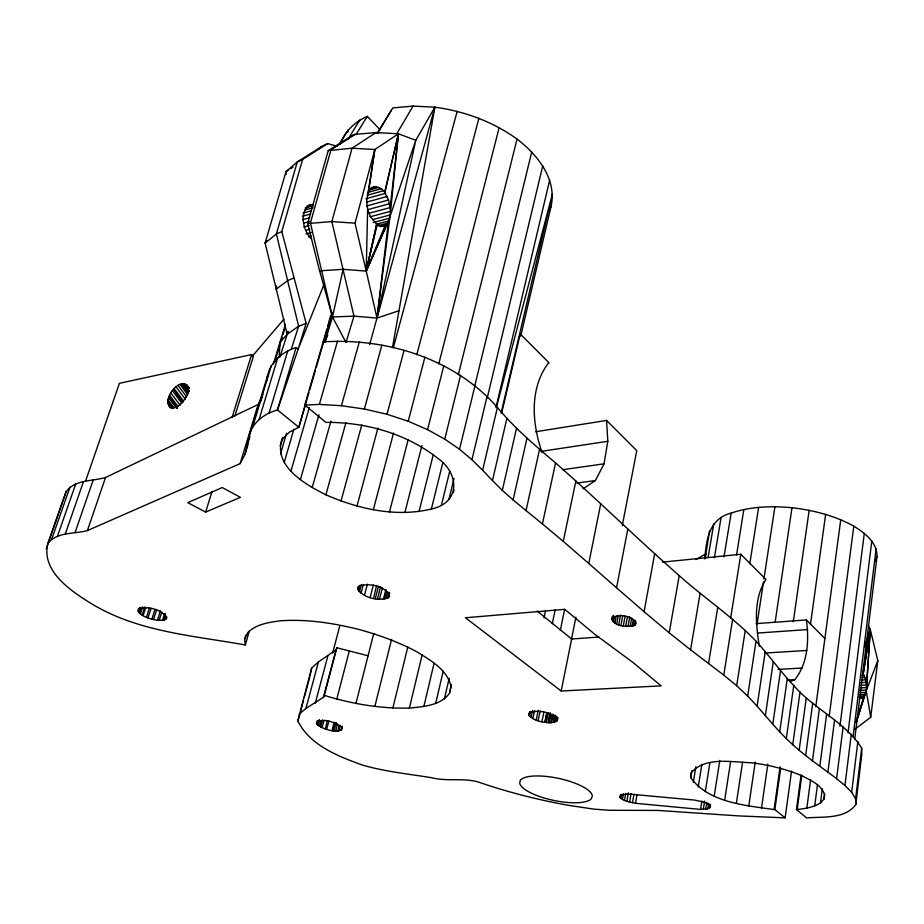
<?xml version="1.0" encoding="UTF-8"?>
<svg xmlns="http://www.w3.org/2000/svg" width="924" height="924" viewBox="0 0 924 924"><rect width="100%" height="100%" fill="white"/><g stroke="black" fill="none" stroke-linecap="round" stroke-linejoin="round"><path stroke-width="1.39" d="M520.732 336.07L550.935 206.872C557.449 179.441 537.514 154.724 517.036 139.062C492.885 121.645 464.298 111.146 434.869 107.196L415.788 140.286L398.44 133.807L374.832 149.515L366.632 201.548L367.637 209.274L366.227 271.09L376.992 318.064L369.623 344.675M790.055 681.554L794.825 679.66C808.05 663.074 809.147 640.182 806.363 619.946L756.109 623.619M279.152 357.172L279.984 342.33L287.202 334.28L298.602 326.264L306.144 323.377L281.797 231.554L302.645 159.378L327.662 143.578L337.295 146.362M324.994 341.741L332.467 316.978L353.973 316.135L376.992 318.064L390.182 214.957L398.44 133.807L376.033 132.559L355.209 134.35L353.153 134.881L328.228 150.624L307.657 223.55L319.6 270.836L332.467 316.978L346.026 342.469L353.973 316.135L331.843 221.575L352.056 148.198L376.033 132.559L378.551 133.495M866.504 686.844L870.281 629.487L868.317 625.733M293.601 278.112L287.641 280.584L276.288 289.131L276.484 286.278L276.288 289.131L287.202 334.28L279.868 357.172M854.746 729.383L870.72 717.243L877.8 660.683L870.281 629.487L866.342 690.066L856.213 722.279M167.822 402.009C167.325 393.381 181.196 376.576 188.069 387.387C191.187 396.442 171.679 418.041 167.822 402.009L172.141 407.738M288.334 170.166L286.001 171.656L285.724 174.497L286.001 171.656L297.274 161.989L321.783 146.431L327.662 143.578M368.433 213.421L390.194 207.565L388.519 200L384.684 192.411L398.44 133.807L390.194 207.565L390.402 211.353L370.05 216.805M801.073 775.213L796.453 809.539L806.664 817.925C823.03 816.493 844.836 819.38 855.774 804.619L855.612 798.81L861.688 748.163C845.148 721.679 813.871 709.112 793.751 685.516C780.318 671.471 769.207 655.428 756.005 641.175C732.674 616.793 704.284 598.082 679.221 575.617C637.26 538.877 597.493 499.699 555.555 462.936C535.111 445.587 514.587 428.17 497.401 407.472C454.677 358.627 386.636 337.71 323.169 341.903L304.781 405.024L325.906 422.383C365.604 422.106 406.375 433.552 437.826 458.304C459.482 473.515 460.637 502.875 431.369 509.009C395.992 517.556 358.627 509.055 325.895 494.802C305.116 484.407 271.864 465.465 282.548 437.479M855.774 804.619L861.803 754.331L861.688 748.163M854.758 738.934L877.015 556.387C877.211 542.273 864.61 532.894 853.799 526.149C834.799 515.65 813.455 510.244 791.995 507.703C771.632 505.89 750.669 506.41 731.161 513.097C709.286 518.653 706.259 539.362 704.816 558.951M855.612 798.81L851.685 792.342L857.865 741.36M851.685 792.342L844.952 785.516L851.27 734.234M853.06 736.844L876.091 548.775M848.024 732.975L871.806 540.99M839.951 726.218L864.298 533.344M844.952 785.516L836.601 778.678L843.081 727.119M796.453 809.539C804.735 808.708 813.282 807.461 820.477 802.956L822.314 788.692M820.477 802.956L823.85 799.295L824.578 793.577M836.601 778.678L827.892 772.175L834.522 720.374M709.609 530.595L705.22 558.004M814.702 805.947L817.497 784.522M827.892 772.175L819.831 766.262L826.599 714.24M829.14 716.828L853.799 526.149M806.837 808.154L810.614 779.579M815.776 706.768L840.748 519.715M819.831 766.262L812.485 760.81L819.392 708.592M797.181 809.505L801.801 775.178M812.485 760.81L805.659 755.578L812.704 703.152M805.659 755.578L799.156 750.288L806.317 697.666M705.74 555.197L705.936 553.765L696.061 559.563M799.156 750.288L792.757 744.698L800.045 691.857M810.487 624.451L825.64 514.356M368.087 655.763L336.867 647.77L336.047 649.826L318.422 661.942L311.619 668.133L297.886 720.974C309.875 745.495 338.403 756.375 362.612 765.13C385.135 771.609 408.5 774 431.589 777.696C447.886 782.027 465.465 777.061 481.161 782.998A207.946 68.884 11.7 0 0 568.63 805.358L593.993 809.147L609.482 810.279L657.923 810.429L738.68 815.904L785.123 817.856L791.556 771.066M823.85 799.295L824.693 795.067C821.794 784.984 810.972 780.514 802.471 776.044C786.474 769.149 769.403 765.13 752.182 762.797C732.824 762.346 704.446 755.994 690.713 773.411L690.771 777.708C708.777 802.783 745.818 805.428 774.081 809.563L780.099 766.735M785.123 817.856L774.866 809.586L780.676 768.179M792.757 744.698L786.324 738.611L793.751 685.516M793.3 621.702L809.158 510.291M786.324 738.611L779.717 731.866L787.294 678.482M779.717 731.866L772.799 724.254L780.526 670.535M761.48 808.292L767.821 764.16M367.509 194.583L368.618 191.73L374.832 149.515L352.056 148.198L328.228 150.624M775.213 621.702L791.995 507.703M748.752 806.19L755.231 762.15M772.799 724.254L765.372 715.638L773.284 661.538M765.372 715.638L757.126 706.167L765.222 651.663M736.359 803.372L742.549 762.208M756.999 624.543L763.467 581.947M763.905 579.105L774.913 506.699M757.126 706.167L747.678 696.107L756.005 641.175M724.728 799.907L730.607 761.572M747.678 696.107L736.682 685.724L745.252 630.376M707.692 808.858L710.452 806.848C707.414 801.639 699.838 801.478 694.525 800.069L628.77 794.028L621.956 794.64L619.611 796.673C622.949 801.639 630.156 801.94 635.516 803.303L700.542 809.412L707.692 808.858L708.569 803.279M709.182 808.327L709.84 804.134M710.117 807.645L710.556 804.85M749.791 563.836L758.639 507.311M714.252 795.922L719.796 760.394M730.618 618.283L740.817 554.261L662.416 562.127M700.542 809.412L701.87 801.085M705.312 791.556L709.84 763.062M736.682 685.724L723.769 675.121L732.616 619.38M703.268 809.401L704.596 801.05M705.693 809.216L706.791 802.251M698.244 786.959L701.894 764.229M736.555 554.977L743.866 509.482M860.856 685.238L866.469 684.973L865.719 679.833L863.224 673.712L870.281 629.487L866.319 641.522M693.335 782.281L695.864 766.701M723.989 556.895L731.161 513.097M723.769 675.121L708.569 663.513L717.729 607.368M690.771 777.708L691.926 770.593M863.224 673.712L870.281 629.487L866.308 641.822M583.056 488.854L595.414 480.538L604.053 463.825L607.819 441.291L606.56 420.432L535.608 431.762M714.391 557.738L721.009 517.971M865.211 646.003L870.281 629.487L863.004 673.457M708.569 663.513L690.586 649.815L700.126 593.208M708.061 557.738L713.755 523.896M392.481 347.539L434.869 107.196L413.074 106.075L392.769 107.946L377.073 133.506M635.516 803.303L637.006 794.859M690.586 649.815L669.207 632.824L679.221 575.617M629.556 802.067L631.057 793.635M632.478 802.748L633.968 794.305M622.476 799.456L623.481 793.832M624.462 800.392L625.721 793.358M626.853 801.281L628.355 792.838M619.992 797.562L620.501 794.744M620.963 798.498L621.725 794.27M669.207 632.824L644.086 611.688L654.677 553.73M612.369 616.158C610.475 626.264 626.68 627.442 633.691 625.744L634.719 620.177M633.691 625.744L634.95 625.121L635.724 620.94M552.737 714.321L551.178 722.741C543.439 722.66 534.638 721.286 529.106 715.488L528.863 713.963L529.775 712.681C538.738 709.586 550.427 712.069 557.218 718.653L557.403 720.177L556.421 721.436L551.178 722.741L552.899 714.344M627.974 626.507L629.787 616.793M630.133 626.449L631.681 618.121M632.062 626.195L633.356 619.242M550.196 713.039L548.371 722.753L550.334 713.051M620.94 625.479L622.764 615.777M623.284 626.01L625.109 616.308M625.652 626.356L627.477 616.654M614.922 623.019L616.25 616.089M616.678 623.954L618.248 615.638M618.71 624.786L620.535 615.084M316.528 723.434C321.702 716.758 335.62 722.533 341.695 727.304C342.215 735.631 319.23 728.562 316.528 723.434L317.255 720.662M299.191 714.148L305.925 708.431L323.469 697.297L324.266 695.368C351.755 703.88 380.549 708.847 409.39 708.061C423.458 706.641 440.621 705.74 449.572 693.104L450.924 686.07C447.008 669.299 430.353 660.244 416.839 651.79C398.671 642.122 379.279 635.065 359.459 629.602C333.622 623.099 306.93 618.93 280.238 620.812C268.792 622.36 256.398 624.127 247.771 632.57L244.652 639.2L245.322 644.964C193.682 635.666 139.351 632.062 93.07 604.666C72.442 592.03 40.668 571.794 47.921 543.393L66.112 491.672C75.04 479.394 92.435 481.427 105.532 477.489L258.189 404.458L261.966 397.054M644.086 611.688L616.562 587.814L627.823 529.013M611.942 619.923L612.473 617.151M612.508 620.963L613.571 615.407M613.524 622.002L614.576 616.458M622.256 525.698L636.763 450.681L606.56 420.432M546.789 712.693L544.894 722.395L547.02 712.623M310.198 675.398L311.619 668.133M554.931 715.453L553.43 722.441L554.804 715.395M616.562 587.814L588.761 563.478L600.716 503.823M47.921 543.393C57.172 531.612 74.359 534.211 87.399 530.572L240.136 463.617L245.045 454.308L249.33 435.585L267.845 374.855C271.009 361.088 283.114 351.547 296.13 347.539L298.106 349.226L277.477 409.979C264.795 413.49 252.402 422.129 249.33 435.585M571.448 639.373L575.918 617.128M561.18 691.013L465.442 617.763L564.703 609.332L595.033 634.453L632.801 662.312L661.145 685.874L561.18 691.013L571.644 639.015L537.098 611.018M554.25 722.302L555.671 715.326M560.337 630.295L564.633 609.332M531.081 717.567L532.536 710.533M552.275 623.758L555.174 609.794M532.836 718.664L534.557 710.36M536.209 720.166L538.23 710.348M553.43 722.441L554.862 715.488M266.401 381.82L267.845 374.855M588.761 563.478L563.27 541.383L575.871 480.977M541.868 721.84L543.901 712.161M554.747 722.025L555.925 716.423M544.051 617.913L545.507 610.926M529.106 715.488L529.614 711.642M546.419 722.58L548.463 712.878M357.715 589.235L357.923 587.387L359.436 585.908C369.415 582.986 385.527 585.689 389.57 596.084L388.369 597.666C378.366 601.397 363.906 598.198 357.715 589.235L358.443 586.451M549.364 722.73L551.154 714.31M563.27 541.383L542.423 523.908L555.555 462.936M529.579 715.961L530.48 711.734M542.423 523.908L526.045 510.579L539.593 449.168M388.068 221.714L366.227 271.09L343.104 269.323L332.467 316.978L310.418 222.938L330.954 149.931L355.209 134.35M367.637 209.274L370.362 216.551L376.692 224.209L366.227 271.09L355.035 223.181L374.832 149.515M526.045 510.579L513.086 499.942L526.98 438.195M538.057 720.697L540.24 710.995M513.086 499.942L502.321 490.39L516.504 428.332M384.858 192.631L398.44 133.807M502.321 490.39L492.48 480.538L506.953 418.133M444.386 698.971L449.168 678.343M449.572 693.104L451.501 684.788M435.666 703.487L443.197 671.24M376.692 224.209L366.227 271.09L388.473 221.067L415.788 140.286L376.992 318.064L398.972 310.73M492.48 480.538L482.628 470.235L497.401 407.472M501.12 413.005L552.425 193.844L496.581 406.652M501.732 412.889L520.212 333.945L519.6 334.072M423.85 706.548L434.037 663.42M495.969 407.611L549.699 179.984M482.628 470.235L471.933 459.725L487.017 396.604M377.165 224.463L366.227 271.09L385.331 224.982L387.064 223.342L377.535 225.849M373.492 598.382L376.507 585.839M409.39 708.061L422.141 654.954M487.26 397.851L542.746 165.835M453.349 492.642L454.031 489.836M332.051 730.549L334.072 722.233M474.566 386.706L531.739 151.998M471.933 459.725L459.528 449.26L474.959 385.816M448.914 499.399L454.019 478.413M441.476 504.92L449.688 471.39M392.862 708.027L407.819 646.892M431.369 509.009L442.758 462.947M387.745 598.001L389.131 592.434M374.844 706.456L391.591 639.281M458.316 374.763L517.036 139.062M459.528 449.26L444.744 439.119L460.556 375.421M337.895 730.919L339.281 725.386M377.431 599.099L380.561 586.59M419.022 511.573L433.356 454.354M320.651 726.969L322.418 720.027M341.129 730.249L342.192 726.091M355.936 703.441L373.746 633.518M404.885 512.543L421.933 445.53M383.425 599.237L385.897 589.5M444.744 439.119L427.569 429.66L443.786 365.777M388.369 597.666L389.431 593.474M325.271 728.921L327.396 720.616M438.761 363.941L499.156 127.627M385.966 598.775L387.745 591.799M388.577 597.193L389.628 593.081M358.535 590.748L359.933 585.296M370.131 597.528L373.354 585.042M317.244 724.474L318.33 720.293M427.569 429.66L408.246 421.252L424.878 357.265M336.786 699.087L349.168 651.466M364.472 595.299L367.359 584.199M389.489 511.919L408.212 439.57M333.09 730.745L335.227 722.452M341.545 729.902L342.273 727.119M361.03 593.277L363.201 584.938M335.724 730.965L337.537 724.046M338.692 730.872L340.136 725.328M375.213 598.775L378.482 586.29M373.331 509.713L393.543 433.01M416.782 354.781L478.909 118.226M319.358 726.252L320.813 720.72M384.315 599.041L386.521 590.679M332.652 652.933L339.882 625.548M323.469 697.297L336.047 649.826M324.266 695.368L336.867 647.77M317.59 724.878L318.688 720.732M358.928 591.337L360.395 585.781M408.246 421.252L387.017 414.264L404.088 350.277M315.292 703.129L327.812 656.156M356.999 506.052L377.916 428.043M305.925 708.431L318.422 661.942M393.335 347.713L457.161 111.319M297.886 720.974L299.757 714.067M300.496 711.307L303.488 700.265M304.227 697.493L309.829 676.784M359.39 591.73L361.261 584.834M317.983 725.155L319.485 719.657M334.026 730.803L336.278 722.522M434.869 107.196L376.992 318.064L388.473 221.067L376.264 224.289M304.781 405.024L319.358 404.423L341.406 405.717L364.379 409.032L381.855 345.149M341.014 501.016L361.827 424.786M379.406 599.179L382.444 588.068M322.06 727.615L323.966 720.743M326.634 729.313L328.921 721.067M325.895 494.802L345.934 422.649M341.06 141.037L340.286 143.809C344.664 131.381 355.313 121.541 367.302 116.366L380.191 129.822M341.406 405.717L359.274 342.042M312.197 487.583L330.942 421.159M305.555 403.719L298.856 427.234L289.362 432.143L283.067 438.426L280.099 445.784M322.903 342.873L326.842 329.048M327.639 326.288L330.792 315.223M865.268 647.089L870.281 629.487M319.358 404.423L337.56 341.048M300.392 479.614L318.965 414.668M244.652 639.2L245.842 635.065M245.322 644.964L249.261 631.265M308.916 392.642L298.856 427.234L277.477 409.979L296.13 347.539M309.713 389.882L315.35 370.512M316.158 367.74L332.247 312.416M290.933 471.136L309.321 407.611M286.001 171.656L265.107 243.07L276.288 289.131M284.199 462.462L293.878 429.313M280.526 453.903L286.613 433.171M347.609 132.444L348.44 129.672L339.558 144.052M269.115 412.947L287.826 350.785M273.423 363.917L285.412 324.405M274.624 362.15L278.39 349.722M279.221 346.962L282.155 337.306M282.998 334.534L285.089 327.639M259.124 419.311L277.835 357.611M240.136 463.617L258.189 404.458M252.633 426.957L271.286 365.742M247.47 444.837L249.977 436.625M260.811 401.028L262.901 394.19M245.045 454.308L247.944 444.802M856.121 721.99L863.64 697.193L865.349 694.363L859.724 694.605M157.427 620.327L164.495 620.108L166.84 617.925C161.839 609.251 148.221 606.121 138.866 608.673L137.988 609.956L138.288 611.572C142.839 617.255 150.612 619.034 157.427 620.327L160.383 610.752M165.8 619.426L166.643 616.689M151.906 619.219L154.874 609.644M232.028 417.59L251.594 354.573L119.415 383.321L85.528 481.231M234.881 416.008L253.234 356.779L251.594 354.573M205.636 512.081L240.39 497.343L222.245 487.537L187.768 502.656L205.636 512.081L211.989 491.58M306.144 323.377L298.106 349.226L323.77 285.042M146.454 617.336L149.445 607.749M162.497 620.489L164.634 613.651M139.374 612.901L141.095 607.391M164.495 620.108L165.789 615.985M66.112 491.672L46.2 548.902M291.268 349.353L298.602 326.264L276.38 233.98L297.274 161.989L302.645 159.378M142.134 615.141L144.745 606.929M138.288 611.572L139.616 607.472M163.19 620.327L165.384 613.467M856.236 722.025L864.575 695.991L860.348 696.176M139.859 613.421L141.615 607.957M140.356 613.767L142.596 606.976M153.453 619.577L156.606 610.036M159.101 620.42L161.815 612.208M143.081 615.638L145.796 607.484M875.444 561.122L877.015 556.387M147.944 617.89L151.109 608.373M87.399 530.572L105.532 477.489M75.052 532.64L93.243 479.879M65.188 534.245L83.426 481.739M57.473 536.209L75.745 483.933M51.709 539.189L69.958 487.167M877.8 660.683L866.227 690.713L870.72 717.243M325.109 341.788L327.743 335.089M611.838 618.941C617.636 612.762 632.767 615.765 636.186 623.446L634.95 625.121M549.099 210.787L550.935 206.872M396.535 134.153L413.074 106.075M377.454 133.414L391.429 110.129M347.932 139.328L359.771 120.074M355.994 134.581L367.302 116.366M368.618 191.73C371.598 184.35 381.416 186.405 384.684 192.411M266.747 240.817L265.107 243.07L276.38 233.98L281.797 231.554M252.183 356.364L283.899 319.196M318.699 149.064L321.783 146.431M859.17 697.031L861.48 698.14L863.64 697.193L859.424 697.377M290.667 168.688L292.989 167.198M380.607 226.634L385.331 224.982L379.868 226.415M306.71 206.306L313.432 204.423C297.898 207.253 302.367 230.792 311.457 238.9M308.362 205.359L311.053 204.608M371.356 187.711L374.07 186.948M369.588 188.704L376.345 186.81M305.139 207.981L313.224 205.717M369.277 190.055L378.713 187.41M304.885 209.991L312.993 207.727M367.637 192.504L381.081 188.75M303.095 213.028L311.261 210.764M367.267 195.23L383.356 190.76M302.402 216.285L310.649 214.01M365.985 198.741L385.412 193.37M302.795 219.646L309.713 217.752M366.447 202.171L387.121 196.5M304.158 223.007L309.424 221.575M366.585 205.983L388.519 200M303.892 226.946L309.193 225.514M367.729 209.656L389.558 203.73M305.856 230.272L309.852 229.198M306.063 233.922L311.411 232.49M308.489 236.683L311.169 235.967M372.568 219.646L390.182 214.957M373.261 222.534L389.524 218.237M307.657 223.55L331.843 221.575L355.035 223.181M319.6 270.836L343.104 269.323M541.025 451.386L607.819 441.291M562.681 469.715L604.053 463.825M576.934 483.056L595.414 480.538M383.356 225.918L381.208 226.091L377.35 224.578M571.644 639.015L598.891 637.04M757.391 633.067L807.668 629.567M765.049 653.049L806.825 650.461M777.973 669.38L802.355 668.029M861.411 675.571L864.206 675.432M787.687 680.029L794.825 679.66M862.242 677.639L865.049 677.5M861.514 680.041L865.719 679.833M860.591 682.64L866.204 682.362M860.891 687.837L866.516 687.572M859.308 690.39L866.342 690.066M860.313 692.607L865.95 692.353M859.782 698.047L862.6 697.92M774.081 809.563L774.866 809.586M364.379 409.032L387.017 414.264M740.817 554.261L765.984 579.475C753.106 598.879 755.844 624.474 759.355 646.407M806.363 619.946L824.878 638.496M520.212 333.945L549.133 362.913L548.059 363.49C529.14 389.154 532.166 424.093 542.134 452.725M183.241 401.813L173.527 389.316L182.571 402.298M172.199 408.258L167.879 402.61L172.037 408.281M188.092 392.931L181.254 383.957L187.849 393.278M189.027 391.51L183.067 383.645L188.866 391.764M168.018 399.873L174.001 407.784M168.006 403.892L171.414 408.408M168.572 405.474L170.259 407.715M170.825 392.896L180.122 405.243M169.554 395.229L178.124 406.595M174.128 388.611L183.402 400.981M168.607 397.586L176.403 407.958M178.02 385.4L186.602 396.87M176.034 386.844L185.401 399.353M172.372 390.656L181.762 403.222M185.239 383.887L188.669 388.496M181.924 383.749L187.942 391.845M180.007 384.361L187.734 394.756M177.293 408.177L168.93 396.812L177.246 408.223M557.218 717.232L556.421 721.436L557.264 717.255M557.738 717.729L557.184 720.547L557.75 717.729M520.362 780.318L519.692 783.182A37.064 11.284 11.9 0 0 552.725 800.207A37.064 11.284 11.9 0 0 591.291 798.786L592.319 796.003A37.064 11.284 11.9 0 0 559.216 778.528A37.064 11.284 11.9 0 0 520.362 780.318M287.976 331.497L287.202 334.28L288.022 331.52M188.866 390.517L183.691 383.587L188.843 390.517M189.166 388.092L186.521 384.65L189.073 388.08M172.915 408.096L167.879 401.316L172.915 408.119"/></g></svg>
